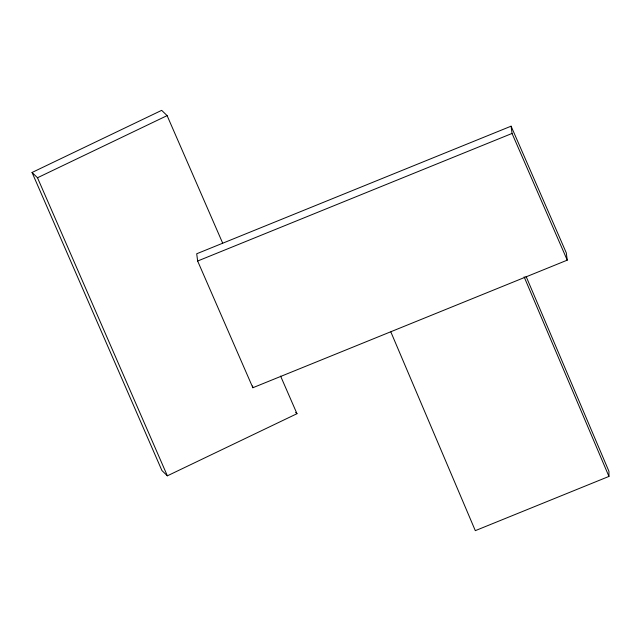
<?xml version="1.0" encoding="UTF-8"?>
<svg xmlns="http://www.w3.org/2000/svg" width="641" height="641" viewBox="0 0 641 641"><rect width="100%" height="100%" fill="white"/><g stroke="black" fill="none" stroke-linecap="round" stroke-linejoin="round"><path stroke-width="0.96" d="M390.866 331.99L475.31 530.652L608.95 476.423L608.95 471.351L526.069 276.367M280.598 376.091L296.983 413.693L167.365 475.822L161.925 470.55L32.05 172.477L161.668 110.348L167.109 115.62L222.659 243.107M32.05 172.477L37.498 177.757L167.109 115.62M511.093 126.181L196.707 253.764L197.644 261.023L252.858 387.733L567.245 260.15L566.299 252.883L511.093 126.181L512.039 133.448L567.245 260.15M197.644 261.023L512.039 133.448M295.621 412.371L296.983 413.693M37.498 177.757L167.365 475.822M524.114 276.832L608.95 476.423M252.618 385.914L252.858 387.733"/></g></svg>
